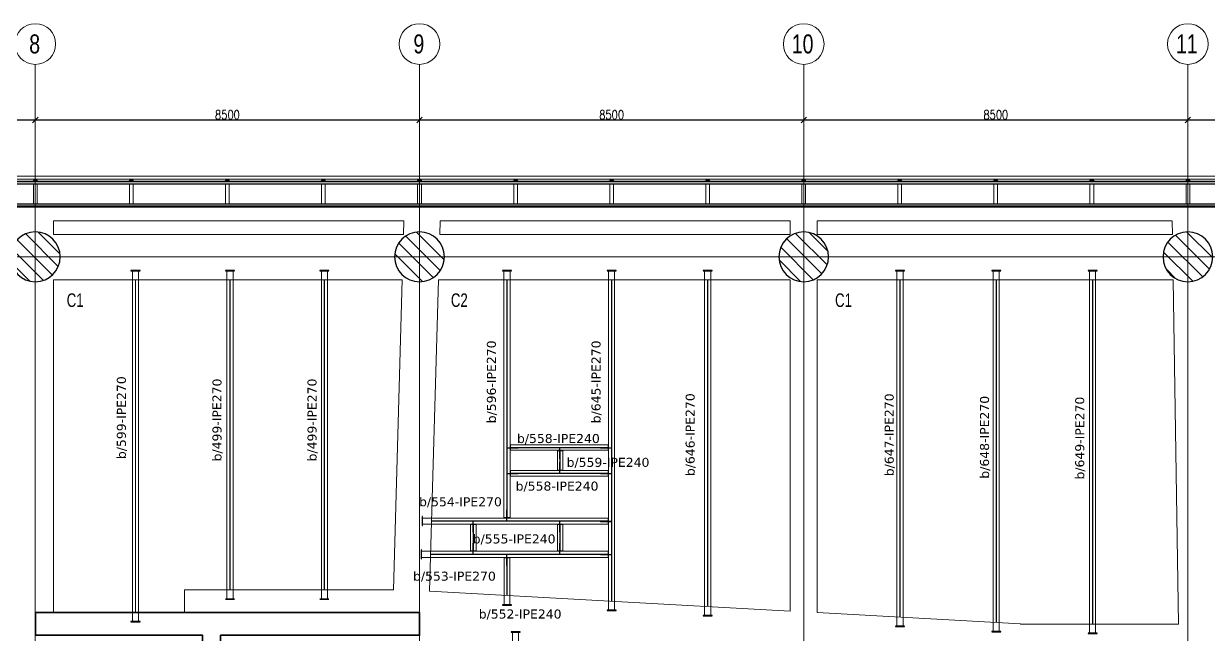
# Model space of a CAD drawing. Header units: millimetres. Extents: x -900 to 77642, y -21218 to 30657.
# Drawn here: x 13139 to 39348, y 17150 to 30657 of the extents above; entities that cross this region are included whole.
import ezdxf

# ---------------------------------------------------------------- set-up
doc = ezdxf.new("R2010")
doc.units = ezdxf.units.MM
doc.header["$LTSCALE"] = 0.9
doc.linetypes.add('Grid Line', pattern=[3.33375, 1.905, -0.47625, 0.47625, -0.47625])
for name, color, linetype, lineweight in [('0-1', 7, 'Continuous', 5), ('A_ALMA', 255, 'Continuous', 5), ('E_COLUMNAS', 1, 'Continuous', 18), ('E_COLUMNAS-3', 1, 'Continuous', 35), ('E_COLUMNAS-4', 1, 'Continuous', 25), ('E_EJES', 8, 'Continuous', 9), ('E_EJES-1', 8, 'Grid Line', 9), ('E_MUROS-1', 2, 'Continuous', 35), ('E_TEXTO', 3, 'Continuous', 9), ('E_VIGAS', 5, 'Continuous', 9), ('E_VIGAS-1', 5, 'Continuous', 5), ('E_VIGAS-2', 10, 'Continuous', 25), ('P-PLATINA', 6, 'Continuous', 15), ('VIGAS_HCB', 253, 'Continuous', 15)]:
    doc.layers.add(name, color=color, linetype=linetype, lineweight=lineweight)
doc.layers.add('COTAS', color=8, linetype='Continuous')
doc.styles.add('Arial Narrow', font='', dxfattribs={"width": 0.85, "height": 0.3})
doc.styles.add('CNI_COTAS', font='romans.shx', dxfattribs={"width": 0.8})
doc.styles.add('Swis721 LtCn BT', font='swisscl.ttf', dxfattribs={"height": 0.42})
doc.styles.add('VERDANA', font='verdana.ttf')
doc.styles.get('Arial Narrow').set_extended_font_data('Arial Narrow')
doc.dimstyles.new('1.5', dxfattribs={"dimscale": 0, "dimtxt": 200, "dimasz": 120, "dimexe": 4, "dimexo": 4, "dimgap": 15, "dimtad": 1, "dimdec": 0, "dimzin": 4, "dimdsep": 46, "dimtxsty": 'CNI_COTAS', "dimblk": 'OBLIQUE', "dimcen": -0.09, "dimclrd": 256, "dimclrt": 3, "dimadec": 0, "dimazin": 0, "dimtfac": 1, "dimtdec": 0, "dimtmove": 2, "dimatfit": 0, "dimldrblk": 'OBLIQUE', "dimfxl": 0.05, "dimtolj": 1, "dimtzin": 0, "dimarcsym": 0})

# ---------------------------------------------------------------- blocks, each defined once
blk = doc.blocks.new('EST_SFM_VIGA-METALICA-SECCION-C - EST_SFM_VIGA-METALICA-UPN160-1604346-_42_00m_N_E_-NIVEL-11 DOC')
at = {"layer": 'E_VIGAS-1'}
for p, q in [((30.11, 0.018), (-30.277, 0.018)), ((-30.272, -0.047), (30.104, -0.047))]:
    blk.add_line(p, q, dxfattribs=at)
blk = doc.blocks.new('EST_SFM_VIGA-METALICA-SECCION-C - EST_SFM_VIGA-METALICA-UPN100-1526554-_42_00m_N_E_-NIVEL-11 DOC')
at = {"layer": 'E_VIGAS-2'}
for p, q in [((34.942, 0.018), (-34.929, 0.018)), ((-34.929, -0.032), (34.942, -0.032))]:
    blk.add_line(p, q, dxfattribs=at)
blk = doc.blocks.new('EST_SFM_VIGA-METALICA-SECCION-C - EST_SFM_VIGA-METALICA-UPN100-1526616-_42_00m_N_E_-NIVEL-11 DOC')
at = {"layer": 'E_VIGAS-2'}
for p, q in [((34.044, 0.032), (-34.827, 0.032)), ((-34.827, -0.018), (34.044, -0.018))]:
    blk.add_line(p, q, dxfattribs=at)
blk = doc.blocks.new('DCTIB_CNI_EST_MOD-1A-FAC_0001_rvt-1-_42_00m_N_E_-NIVEL-11 DOC')
at = {"layer": 'E_VIGAS-1'}
for p, q in [((-65.703, 167.858), (-65.703, 167.859)), ((-65.703, 167.859), (-65.675, 167.859)), ((-65.621, 167.858), (-65.703, 167.858)), ((-65.703, 167.858), (-65.703, 167.83)), ((-65.703, 167.78), (-65.703, 167.33)), ((-65.665, 167.864), (-65.665, 167.878)), ((-65.665, 167.859), (-65.665, 167.864)), ((-65.66, 167.878), (-65.66, 167.864)), ((-65.66, 167.864), (-65.66, 167.859)), ((-65.649, 167.859), (-65.621, 167.859)), ((-65.621, 167.859), (-65.621, 167.858)), ((-65.621, 167.858), (-65.621, 167.83)), ((-65.621, 167.78), (-65.621, 167.33)), ((-63.578, 167.858), (-63.578, 167.859)), ((-63.578, 167.859), (-63.55, 167.859)), ((-63.496, 167.858), (-63.578, 167.858)), ((-63.578, 167.858), (-63.578, 167.83)), ((-63.578, 167.78), (-63.578, 167.33)), ((-63.54, 167.864), (-63.54, 167.878)), ((-63.54, 167.859), (-63.54, 167.864)), ((-63.535, 167.878), (-63.535, 167.864)), ((-63.535, 167.864), (-63.535, 167.859)), ((-63.524, 167.859), (-63.496, 167.859)), ((-63.496, 167.859), (-63.496, 167.858)), ((-63.496, 167.858), (-63.496, 167.83)), ((-63.496, 167.78), (-63.496, 167.33)), ((-61.453, 167.858), (-61.453, 167.859)), ((-61.453, 167.859), (-61.425, 167.859)), ((-61.371, 167.858), (-61.453, 167.858)), ((-61.453, 167.858), (-61.453, 167.83)), ((-61.453, 167.78), (-61.453, 167.33)), ((-61.415, 167.864), (-61.415, 167.878)), ((-61.415, 167.859), (-61.415, 167.864)), ((-61.41, 167.878), (-61.41, 167.864)), ((-61.41, 167.864), (-61.41, 167.859)), ((-61.399, 167.859), (-61.371, 167.859)), ((-61.371, 167.859), (-61.371, 167.858)), ((-61.371, 167.858), (-61.371, 167.83)), ((-61.371, 167.78), (-61.371, 167.33)), ((-59.328, 167.859), (-59.3, 167.859)), ((-59.328, 167.858), (-59.328, 167.859)), ((-59.246, 167.858), (-59.328, 167.858)), ((-59.328, 167.83), (-59.328, 167.858)), ((-59.328, 167.33), (-59.328, 167.78)), ((-59.29, 167.864), (-59.29, 167.878)), ((-59.29, 167.859), (-59.29, 167.864)), ((-59.285, 167.878), (-59.285, 167.864)), ((-59.285, 167.864), (-59.285, 167.859)), ((-59.274, 167.859), (-59.246, 167.859)), ((-59.246, 167.859), (-59.246, 167.858)), ((-59.246, 167.83), (-59.246, 167.858)), ((-59.246, 167.33), (-59.246, 167.78)), ((-57.203, 167.858), (-57.203, 167.859)), ((-57.203, 167.859), (-57.176, 167.859)), ((-57.121, 167.858), (-57.203, 167.858)), ((-57.203, 167.858), (-57.203, 167.83)), ((-57.203, 167.78), (-57.203, 167.33)), ((-57.165, 167.864), (-57.165, 167.878)), ((-57.165, 167.859), (-57.165, 167.864)), ((-57.16, 167.878), (-57.16, 167.864)), ((-57.16, 167.864), (-57.16, 167.859)), ((-57.149, 167.859), (-57.121, 167.859)), ((-57.121, 167.859), (-57.121, 167.858)), ((-57.121, 167.858), (-57.121, 167.83)), ((-57.121, 167.78), (-57.121, 167.33)), ((-55.078, 167.858), (-55.078, 167.859)), ((-55.078, 167.859), (-55.05, 167.859)), ((-54.996, 167.858), (-55.078, 167.858)), ((-55.078, 167.858), (-55.078, 167.83)), ((-55.078, 167.78), (-55.078, 167.33)), ((-55.04, 167.864), (-55.04, 167.878)), ((-55.04, 167.859), (-55.04, 167.864)), ((-55.035, 167.878), (-55.035, 167.864)), ((-55.035, 167.864), (-55.035, 167.859)), ((-55.024, 167.859), (-54.996, 167.859)), ((-54.996, 167.859), (-54.996, 167.858)), ((-54.996, 167.858), (-54.996, 167.83)), ((-54.996, 167.78), (-54.996, 167.33)), ((-52.953, 167.858), (-52.953, 167.859)), ((-52.953, 167.859), (-52.925, 167.859)), ((-52.871, 167.858), (-52.953, 167.858)), ((-52.953, 167.858), (-52.953, 167.83)), ((-52.953, 167.78), (-52.953, 167.33)), ((-52.915, 167.864), (-52.915, 167.878)), ((-52.915, 167.859), (-52.915, 167.864)), ((-52.91, 167.878), (-52.91, 167.864)), ((-52.91, 167.864), (-52.91, 167.859)), ((-52.899, 167.859), (-52.871, 167.859)), ((-52.871, 167.859), (-52.871, 167.858)), ((-52.871, 167.858), (-52.871, 167.83)), ((-52.871, 167.78), (-52.871, 167.33)), ((-50.828, 167.859), (-50.8, 167.859)), ((-50.828, 167.858), (-50.828, 167.859)), ((-50.746, 167.858), (-50.828, 167.858)), ((-50.828, 167.83), (-50.828, 167.858)), ((-50.828, 167.33), (-50.828, 167.78)), ((-50.79, 167.864), (-50.79, 167.878)), ((-50.79, 167.859), (-50.79, 167.864)), ((-50.785, 167.878), (-50.785, 167.864)), ((-50.785, 167.864), (-50.785, 167.859)), ((-50.774, 167.859), (-50.746, 167.859)), ((-50.746, 167.859), (-50.746, 167.858)), ((-50.746, 167.83), (-50.746, 167.858)), ((-50.746, 167.33), (-50.746, 167.78)), ((-48.703, 167.858), (-48.703, 167.859)), ((-48.703, 167.859), (-48.676, 167.859)), ((-48.621, 167.858), (-48.703, 167.858)), ((-48.703, 167.858), (-48.703, 167.83)), ((-48.703, 167.78), (-48.703, 167.33)), ((-48.665, 167.864), (-48.665, 167.878)), ((-48.665, 167.859), (-48.665, 167.864)), ((-48.66, 167.878), (-48.66, 167.864)), ((-48.66, 167.864), (-48.66, 167.859)), ((-48.649, 167.859), (-48.621, 167.859)), ((-48.621, 167.859), (-48.621, 167.858)), ((-48.621, 167.858), (-48.621, 167.83)), ((-48.621, 167.78), (-48.621, 167.33)), ((-46.578, 167.858), (-46.578, 167.859)), ((-46.578, 167.859), (-46.55, 167.859)), ((-46.496, 167.858), (-46.578, 167.858)), ((-46.578, 167.858), (-46.578, 167.83)), ((-46.578, 167.78), (-46.578, 167.33)), ((-46.54, 167.864), (-46.54, 167.878)), ((-46.54, 167.859), (-46.54, 167.864)), ((-46.535, 167.878), (-46.535, 167.864)), ((-46.535, 167.864), (-46.535, 167.859)), ((-46.524, 167.859), (-46.496, 167.859)), ((-46.496, 167.859), (-46.496, 167.858)), ((-46.496, 167.858), (-46.496, 167.83)), ((-46.496, 167.78), (-46.496, 167.33)), ((-44.453, 167.858), (-44.453, 167.859)), ((-44.453, 167.859), (-44.425, 167.859)), ((-44.371, 167.858), (-44.453, 167.858)), ((-44.453, 167.858), (-44.453, 167.83)), ((-44.453, 167.78), (-44.453, 167.33)), ((-44.415, 167.864), (-44.415, 167.878)), ((-44.415, 167.859), (-44.415, 167.864)), ((-44.41, 167.878), (-44.41, 167.864)), ((-44.41, 167.864), (-44.41, 167.859)), ((-44.399, 167.859), (-44.371, 167.859)), ((-44.371, 167.859), (-44.371, 167.858)), ((-44.371, 167.858), (-44.371, 167.83)), ((-44.371, 167.78), (-44.371, 167.33)), ((-42.328, 167.859), (-42.3, 167.859)), ((-42.328, 167.858), (-42.328, 167.859)), ((-42.246, 167.858), (-42.328, 167.858)), ((-42.328, 167.83), (-42.328, 167.858)), ((-42.328, 167.33), (-42.328, 167.78)), ((-42.29, 167.864), (-42.29, 167.878)), ((-42.29, 167.859), (-42.29, 167.864)), ((-42.285, 167.878), (-42.285, 167.864)), ((-42.285, 167.864), (-42.285, 167.859)), ((-42.274, 167.859), (-42.246, 167.859)), ((-42.246, 167.859), (-42.246, 167.858)), ((-42.246, 167.83), (-42.246, 167.858)), ((-42.246, 167.33), (-42.246, 167.78)), ((-40.203, 167.858), (-40.203, 167.859)), ((-40.203, 167.859), (-40.176, 167.859)), ((-40.121, 167.858), (-40.203, 167.858)), ((-40.203, 167.858), (-40.203, 167.83)), ((-40.203, 167.78), (-40.203, 167.33)), ((-40.165, 167.864), (-40.165, 167.878)), ((-40.165, 167.859), (-40.165, 167.864)), ((-40.16, 167.878), (-40.16, 167.864)), ((-40.16, 167.864), (-40.16, 167.859)), ((-40.149, 167.859), (-40.121, 167.859)), ((-40.121, 167.859), (-40.121, 167.858)), ((-40.121, 167.858), (-40.121, 167.83)), ((-40.121, 167.78), (-40.121, 167.33)), ((-65.703, 167.28), (-65.703, 167.263)), ((-65.621, 167.263), (-65.703, 167.263)), ((-65.621, 167.28), (-65.621, 167.263)), ((-63.578, 167.28), (-63.578, 167.263)), ((-63.496, 167.263), (-63.578, 167.263)), ((-63.496, 167.28), (-63.496, 167.263)), ((-61.453, 167.28), (-61.453, 167.263)), ((-61.371, 167.263), (-61.453, 167.263)), ((-61.371, 167.28), (-61.371, 167.263)), ((-59.328, 167.263), (-59.328, 167.28)), ((-59.246, 167.263), (-59.328, 167.263)), ((-59.246, 167.263), (-59.246, 167.28)), ((-57.203, 167.28), (-57.203, 167.263)), ((-57.121, 167.263), (-57.203, 167.263)), ((-57.121, 167.28), (-57.121, 167.263)), ((-55.078, 167.28), (-55.078, 167.263)), ((-54.996, 167.263), (-55.078, 167.263)), ((-54.996, 167.28), (-54.996, 167.263)), ((-52.953, 167.28), (-52.953, 167.26)), ((-52.871, 167.26), (-52.953, 167.26)), ((-52.871, 167.28), (-52.871, 167.26)), ((-50.828, 167.263), (-50.828, 167.28)), ((-50.746, 167.263), (-50.828, 167.263)), ((-50.746, 167.263), (-50.746, 167.28)), ((-48.703, 167.28), (-48.703, 167.263)), ((-48.621, 167.263), (-48.703, 167.263)), ((-48.621, 167.28), (-48.621, 167.263)), ((-46.578, 167.28), (-46.578, 167.263)), ((-46.496, 167.263), (-46.578, 167.263)), ((-46.496, 167.28), (-46.496, 167.263)), ((-44.453, 167.28), (-44.453, 167.263)), ((-44.371, 167.263), (-44.453, 167.263)), ((-44.371, 167.28), (-44.371, 167.263)), ((-42.328, 167.263), (-42.328, 167.28)), ((-42.246, 167.263), (-42.328, 167.263)), ((-42.246, 167.263), (-42.246, 167.28)), ((-40.203, 167.28), (-40.203, 167.263)), ((-40.121, 167.263), (-40.203, 167.263)), ((-40.121, 167.28), (-40.121, 167.263))]:
    blk.add_line(p, q, dxfattribs=at)
for points, knots in [([(-65.675, 167.859), (-65.674, 167.859), (-65.673, 167.859), (-65.67, 167.859), (-65.668, 167.86), (-65.666, 167.86), (-65.665, 167.862), (-65.665, 167.863), (-65.665, 167.864)], [0, 0, 0, 0, 0.142857, 0.285714, 0.428571, 0.571429, 0.785714, 1, 1, 1, 1]), ([(-65.665, 167.864), (-65.665, 167.863), (-65.665, 167.862), (-65.667, 167.86), (-65.668, 167.86), (-65.67, 167.859), (-65.671, 167.859), (-65.672, 167.859), (-65.674, 167.859), (-65.675, 167.859)], [0, 0, 0, 0, 0.285714, 0.428571, 0.571429, 0.678571, 0.732143, 0.785714, 1, 1, 1, 1]), ([(-65.649, 167.859), (-65.65, 167.859), (-65.651, 167.859), (-65.654, 167.859), (-65.656, 167.86), (-65.658, 167.86), (-65.659, 167.862), (-65.66, 167.863), (-65.66, 167.864)], [0, 0, 0, 0, 0.142857, 0.285714, 0.428571, 0.571429, 0.785714, 1, 1, 1, 1]), ([(-65.66, 167.864), (-65.66, 167.863), (-65.659, 167.862), (-65.658, 167.86), (-65.656, 167.86), (-65.655, 167.859), (-65.654, 167.859), (-65.652, 167.859), (-65.65, 167.859), (-65.649, 167.859)], [0, 0, 0, 0, 0.285714, 0.428571, 0.571429, 0.678571, 0.732143, 0.785714, 1, 1, 1, 1]), ([(-63.55, 167.859), (-63.549, 167.859), (-63.548, 167.859), (-63.545, 167.859), (-63.543, 167.86), (-63.541, 167.86), (-63.54, 167.862), (-63.54, 167.863), (-63.54, 167.864)], [0, 0, 0, 0, 0.142857, 0.285714, 0.428571, 0.571429, 0.785714, 1, 1, 1, 1]), ([(-63.54, 167.864), (-63.54, 167.863), (-63.54, 167.862), (-63.542, 167.86), (-63.543, 167.86), (-63.545, 167.859), (-63.546, 167.859), (-63.547, 167.859), (-63.549, 167.859), (-63.55, 167.859)], [0, 0, 0, 0, 0.285714, 0.428571, 0.571429, 0.678571, 0.732143, 0.785714, 1, 1, 1, 1]), ([(-63.524, 167.859), (-63.525, 167.859), (-63.526, 167.859), (-63.529, 167.859), (-63.531, 167.86), (-63.533, 167.86), (-63.534, 167.862), (-63.535, 167.863), (-63.535, 167.864)], [0, 0, 0, 0, 0.142857, 0.285714, 0.428571, 0.571429, 0.785714, 1, 1, 1, 1]), ([(-63.535, 167.864), (-63.535, 167.863), (-63.534, 167.862), (-63.533, 167.86), (-63.531, 167.86), (-63.53, 167.859), (-63.529, 167.859), (-63.527, 167.859), (-63.525, 167.859), (-63.524, 167.859)], [0, 0, 0, 0, 0.285714, 0.428571, 0.571429, 0.678571, 0.732143, 0.785714, 1, 1, 1, 1]), ([(-61.425, 167.859), (-61.424, 167.859), (-61.423, 167.859), (-61.42, 167.859), (-61.418, 167.86), (-61.416, 167.86), (-61.415, 167.862), (-61.415, 167.863), (-61.415, 167.864)], [0, 0, 0, 0, 0.142857, 0.285714, 0.428571, 0.571429, 0.785714, 1, 1, 1, 1]), ([(-61.415, 167.864), (-61.415, 167.863), (-61.415, 167.862), (-61.417, 167.86), (-61.418, 167.86), (-61.42, 167.859), (-61.421, 167.859), (-61.422, 167.859), (-61.424, 167.859), (-61.425, 167.859)], [0, 0, 0, 0, 0.285714, 0.428571, 0.571429, 0.678571, 0.732143, 0.785714, 1, 1, 1, 1]), ([(-61.399, 167.859), (-61.4, 167.859), (-61.401, 167.859), (-61.404, 167.859), (-61.406, 167.86), (-61.408, 167.86), (-61.409, 167.862), (-61.41, 167.863), (-61.41, 167.864)], [0, 0, 0, 0, 0.142857, 0.285714, 0.428571, 0.571429, 0.785714, 1, 1, 1, 1]), ([(-61.41, 167.864), (-61.41, 167.863), (-61.409, 167.862), (-61.408, 167.86), (-61.406, 167.86), (-61.405, 167.859), (-61.404, 167.859), (-61.402, 167.859), (-61.4, 167.859), (-61.399, 167.859)], [0, 0, 0, 0, 0.285714, 0.428571, 0.571429, 0.678571, 0.732143, 0.785714, 1, 1, 1, 1]), ([(-59.29, 167.864), (-59.29, 167.863), (-59.29, 167.862), (-59.292, 167.86), (-59.293, 167.86), (-59.295, 167.859), (-59.296, 167.859), (-59.297, 167.859), (-59.299, 167.859), (-59.3, 167.859)], [0, 0, 0, 0, 0.285714, 0.428571, 0.571429, 0.678571, 0.732143, 0.785714, 1, 1, 1, 1]), ([(-59.3, 167.859), (-59.299, 167.859), (-59.298, 167.859), (-59.295, 167.859), (-59.293, 167.86), (-59.291, 167.86), (-59.29, 167.862), (-59.29, 167.863), (-59.29, 167.864)], [0, 0, 0, 0, 0.142857, 0.285714, 0.428571, 0.571429, 0.785714, 1, 1, 1, 1]), ([(-59.285, 167.864), (-59.285, 167.863), (-59.284, 167.862), (-59.283, 167.86), (-59.281, 167.86), (-59.28, 167.859), (-59.279, 167.859), (-59.277, 167.859), (-59.275, 167.859), (-59.274, 167.859)], [0, 0, 0, 0, 0.285714, 0.428571, 0.571429, 0.678571, 0.732143, 0.785714, 1, 1, 1, 1]), ([(-59.274, 167.859), (-59.275, 167.859), (-59.276, 167.859), (-59.279, 167.859), (-59.281, 167.86), (-59.283, 167.86), (-59.284, 167.862), (-59.285, 167.863), (-59.285, 167.864)], [0, 0, 0, 0, 0.142857, 0.285714, 0.428571, 0.571429, 0.785714, 1, 1, 1, 1]), ([(-57.176, 167.859), (-57.175, 167.859), (-57.173, 167.859), (-57.171, 167.859), (-57.168, 167.86), (-57.167, 167.86), (-57.165, 167.862), (-57.165, 167.863), (-57.165, 167.864)], [0, 0, 0, 0, 0.142857, 0.285714, 0.428571, 0.571429, 0.785714, 1, 1, 1, 1]), ([(-57.165, 167.864), (-57.165, 167.863), (-57.165, 167.862), (-57.167, 167.86), (-57.168, 167.86), (-57.17, 167.859), (-57.171, 167.859), (-57.173, 167.859), (-57.174, 167.859), (-57.176, 167.859)], [0, 0, 0, 0, 0.285714, 0.428571, 0.571429, 0.678571, 0.732143, 0.785714, 1, 1, 1, 1]), ([(-57.149, 167.859), (-57.15, 167.859), (-57.152, 167.859), (-57.154, 167.859), (-57.156, 167.86), (-57.158, 167.86), (-57.16, 167.862), (-57.16, 167.863), (-57.16, 167.864)], [0, 0, 0, 0, 0.142857, 0.285714, 0.428571, 0.571429, 0.785714, 1, 1, 1, 1]), ([(-57.16, 167.864), (-57.16, 167.863), (-57.159, 167.862), (-57.158, 167.86), (-57.156, 167.86), (-57.155, 167.859), (-57.154, 167.859), (-57.152, 167.859), (-57.15, 167.859), (-57.149, 167.859)], [0, 0, 0, 0, 0.285714, 0.428571, 0.571429, 0.678571, 0.732143, 0.785714, 1, 1, 1, 1]), ([(-55.05, 167.859), (-55.049, 167.859), (-55.048, 167.859), (-55.045, 167.859), (-55.043, 167.86), (-55.041, 167.86), (-55.04, 167.862), (-55.04, 167.863), (-55.04, 167.864)], [0, 0, 0, 0, 0.142857, 0.285714, 0.428571, 0.571429, 0.785714, 1, 1, 1, 1]), ([(-55.04, 167.864), (-55.04, 167.863), (-55.04, 167.862), (-55.042, 167.86), (-55.043, 167.86), (-55.045, 167.859), (-55.046, 167.859), (-55.047, 167.859), (-55.049, 167.859), (-55.05, 167.859)], [0, 0, 0, 0, 0.285714, 0.428571, 0.571429, 0.678571, 0.732143, 0.785714, 1, 1, 1, 1]), ([(-55.024, 167.859), (-55.025, 167.859), (-55.026, 167.859), (-55.029, 167.859), (-55.031, 167.86), (-55.033, 167.86), (-55.034, 167.862), (-55.035, 167.863), (-55.035, 167.864)], [0, 0, 0, 0, 0.142857, 0.285714, 0.428571, 0.571429, 0.785714, 1, 1, 1, 1]), ([(-55.035, 167.864), (-55.035, 167.863), (-55.034, 167.862), (-55.033, 167.86), (-55.031, 167.86), (-55.03, 167.859), (-55.029, 167.859), (-55.027, 167.859), (-55.025, 167.859), (-55.024, 167.859)], [0, 0, 0, 0, 0.285714, 0.428571, 0.571429, 0.678571, 0.732143, 0.785714, 1, 1, 1, 1]), ([(-52.925, 167.859), (-52.924, 167.859), (-52.923, 167.859), (-52.92, 167.859), (-52.918, 167.86), (-52.916, 167.86), (-52.915, 167.862), (-52.915, 167.863), (-52.915, 167.864)], [0, 0, 0, 0, 0.142857, 0.285714, 0.428571, 0.571429, 0.785714, 1, 1, 1, 1]), ([(-52.915, 167.864), (-52.915, 167.863), (-52.915, 167.862), (-52.917, 167.86), (-52.918, 167.86), (-52.92, 167.859), (-52.921, 167.859), (-52.922, 167.859), (-52.924, 167.859), (-52.925, 167.859)], [0, 0, 0, 0, 0.285714, 0.428571, 0.571429, 0.678571, 0.732143, 0.785714, 1, 1, 1, 1]), ([(-52.899, 167.859), (-52.9, 167.859), (-52.901, 167.859), (-52.904, 167.859), (-52.906, 167.86), (-52.908, 167.86), (-52.909, 167.862), (-52.91, 167.863), (-52.91, 167.864)], [0, 0, 0, 0, 0.142857, 0.285714, 0.428571, 0.571429, 0.785714, 1, 1, 1, 1]), ([(-52.91, 167.864), (-52.91, 167.863), (-52.909, 167.862), (-52.908, 167.86), (-52.906, 167.86), (-52.905, 167.859), (-52.904, 167.859), (-52.902, 167.859), (-52.9, 167.859), (-52.899, 167.859)], [0, 0, 0, 0, 0.285714, 0.428571, 0.571429, 0.678571, 0.732143, 0.785714, 1, 1, 1, 1]), ([(-50.79, 167.864), (-50.79, 167.863), (-50.79, 167.862), (-50.792, 167.86), (-50.793, 167.86), (-50.795, 167.859), (-50.796, 167.859), (-50.797, 167.859), (-50.799, 167.859), (-50.8, 167.859)], [0, 0, 0, 0, 0.285714, 0.428571, 0.571429, 0.678571, 0.732143, 0.785714, 1, 1, 1, 1]), ([(-50.8, 167.859), (-50.799, 167.859), (-50.798, 167.859), (-50.795, 167.859), (-50.793, 167.86), (-50.791, 167.86), (-50.79, 167.862), (-50.79, 167.863), (-50.79, 167.864)], [0, 0, 0, 0, 0.142857, 0.285714, 0.428571, 0.571429, 0.785714, 1, 1, 1, 1]), ([(-50.785, 167.864), (-50.785, 167.863), (-50.784, 167.862), (-50.783, 167.86), (-50.781, 167.86), (-50.78, 167.859), (-50.779, 167.859), (-50.777, 167.859), (-50.775, 167.859), (-50.774, 167.859)], [0, 0, 0, 0, 0.285714, 0.428571, 0.571429, 0.678571, 0.732143, 0.785714, 1, 1, 1, 1]), ([(-50.774, 167.859), (-50.775, 167.859), (-50.776, 167.859), (-50.779, 167.859), (-50.781, 167.86), (-50.783, 167.86), (-50.784, 167.862), (-50.785, 167.863), (-50.785, 167.864)], [0, 0, 0, 0, 0.142857, 0.285714, 0.428571, 0.571429, 0.785714, 1, 1, 1, 1]), ([(-48.676, 167.859), (-48.675, 167.859), (-48.673, 167.859), (-48.671, 167.859), (-48.668, 167.86), (-48.667, 167.86), (-48.665, 167.862), (-48.665, 167.863), (-48.665, 167.864)], [0, 0, 0, 0, 0.142857, 0.285714, 0.428571, 0.571429, 0.785714, 1, 1, 1, 1]), ([(-48.665, 167.864), (-48.665, 167.863), (-48.665, 167.862), (-48.667, 167.86), (-48.668, 167.86), (-48.67, 167.859), (-48.671, 167.859), (-48.673, 167.859), (-48.674, 167.859), (-48.676, 167.859)], [0, 0, 0, 0, 0.285714, 0.428571, 0.571429, 0.678571, 0.732143, 0.785714, 1, 1, 1, 1]), ([(-48.649, 167.859), (-48.65, 167.859), (-48.652, 167.859), (-48.654, 167.859), (-48.656, 167.86), (-48.658, 167.86), (-48.66, 167.862), (-48.66, 167.863), (-48.66, 167.864)], [0, 0, 0, 0, 0.142857, 0.285714, 0.428571, 0.571429, 0.785714, 1, 1, 1, 1]), ([(-48.66, 167.864), (-48.66, 167.863), (-48.659, 167.862), (-48.658, 167.86), (-48.656, 167.86), (-48.655, 167.859), (-48.654, 167.859), (-48.652, 167.859), (-48.65, 167.859), (-48.649, 167.859)], [0, 0, 0, 0, 0.285714, 0.428571, 0.571429, 0.678571, 0.732143, 0.785714, 1, 1, 1, 1]), ([(-46.55, 167.859), (-46.549, 167.859), (-46.548, 167.859), (-46.545, 167.859), (-46.543, 167.86), (-46.541, 167.86), (-46.54, 167.862), (-46.54, 167.863), (-46.54, 167.864)], [0, 0, 0, 0, 0.142857, 0.285714, 0.428571, 0.571429, 0.785714, 1, 1, 1, 1]), ([(-46.54, 167.864), (-46.54, 167.863), (-46.54, 167.862), (-46.542, 167.86), (-46.543, 167.86), (-46.545, 167.859), (-46.546, 167.859), (-46.547, 167.859), (-46.549, 167.859), (-46.55, 167.859)], [0, 0, 0, 0, 0.285714, 0.428571, 0.571429, 0.678571, 0.732143, 0.785714, 1, 1, 1, 1]), ([(-46.524, 167.859), (-46.525, 167.859), (-46.526, 167.859), (-46.529, 167.859), (-46.531, 167.86), (-46.533, 167.86), (-46.534, 167.862), (-46.535, 167.863), (-46.535, 167.864)], [0, 0, 0, 0, 0.142857, 0.285714, 0.428571, 0.571429, 0.785714, 1, 1, 1, 1]), ([(-46.535, 167.864), (-46.535, 167.863), (-46.534, 167.862), (-46.533, 167.86), (-46.531, 167.86), (-46.53, 167.859), (-46.529, 167.859), (-46.527, 167.859), (-46.525, 167.859), (-46.524, 167.859)], [0, 0, 0, 0, 0.285714, 0.428571, 0.571429, 0.678571, 0.732143, 0.785714, 1, 1, 1, 1]), ([(-44.425, 167.859), (-44.424, 167.859), (-44.423, 167.859), (-44.42, 167.859), (-44.418, 167.86), (-44.416, 167.86), (-44.415, 167.862), (-44.415, 167.863), (-44.415, 167.864)], [0, 0, 0, 0, 0.142857, 0.285714, 0.428571, 0.571429, 0.785714, 1, 1, 1, 1]), ([(-44.415, 167.864), (-44.415, 167.863), (-44.415, 167.862), (-44.417, 167.86), (-44.418, 167.86), (-44.42, 167.859), (-44.421, 167.859), (-44.422, 167.859), (-44.424, 167.859), (-44.425, 167.859)], [0, 0, 0, 0, 0.285714, 0.428571, 0.571429, 0.678571, 0.732143, 0.785714, 1, 1, 1, 1]), ([(-44.399, 167.859), (-44.4, 167.859), (-44.401, 167.859), (-44.404, 167.859), (-44.406, 167.86), (-44.408, 167.86), (-44.409, 167.862), (-44.41, 167.863), (-44.41, 167.864)], [0, 0, 0, 0, 0.142857, 0.285714, 0.428571, 0.571429, 0.785714, 1, 1, 1, 1]), ([(-44.41, 167.864), (-44.41, 167.863), (-44.409, 167.862), (-44.408, 167.86), (-44.406, 167.86), (-44.405, 167.859), (-44.404, 167.859), (-44.402, 167.859), (-44.4, 167.859), (-44.399, 167.859)], [0, 0, 0, 0, 0.285714, 0.428571, 0.571429, 0.678571, 0.732143, 0.785714, 1, 1, 1, 1]), ([(-42.29, 167.864), (-42.29, 167.863), (-42.29, 167.862), (-42.292, 167.86), (-42.293, 167.86), (-42.295, 167.859), (-42.296, 167.859), (-42.297, 167.859), (-42.299, 167.859), (-42.3, 167.859)], [0, 0, 0, 0, 0.285714, 0.428571, 0.571429, 0.678571, 0.732143, 0.785714, 1, 1, 1, 1]), ([(-42.3, 167.859), (-42.299, 167.859), (-42.298, 167.859), (-42.295, 167.859), (-42.293, 167.86), (-42.291, 167.86), (-42.29, 167.862), (-42.29, 167.863), (-42.29, 167.864)], [0, 0, 0, 0, 0.142857, 0.285714, 0.428571, 0.571429, 0.785714, 1, 1, 1, 1]), ([(-42.285, 167.864), (-42.285, 167.863), (-42.284, 167.862), (-42.283, 167.86), (-42.281, 167.86), (-42.28, 167.859), (-42.279, 167.859), (-42.277, 167.859), (-42.275, 167.859), (-42.274, 167.859)], [0, 0, 0, 0, 0.285714, 0.428571, 0.571429, 0.678571, 0.732143, 0.785714, 1, 1, 1, 1]), ([(-42.274, 167.859), (-42.275, 167.859), (-42.276, 167.859), (-42.279, 167.859), (-42.281, 167.86), (-42.283, 167.86), (-42.284, 167.862), (-42.285, 167.863), (-42.285, 167.864)], [0, 0, 0, 0, 0.142857, 0.285714, 0.428571, 0.571429, 0.785714, 1, 1, 1, 1]), ([(-40.176, 167.859), (-40.175, 167.859), (-40.173, 167.859), (-40.171, 167.859), (-40.168, 167.86), (-40.167, 167.86), (-40.165, 167.862), (-40.165, 167.863), (-40.165, 167.864)], [0, 0, 0, 0, 0.142857, 0.285714, 0.428571, 0.571429, 0.785714, 1, 1, 1, 1]), ([(-40.165, 167.864), (-40.165, 167.863), (-40.165, 167.862), (-40.167, 167.86), (-40.168, 167.86), (-40.17, 167.859), (-40.171, 167.859), (-40.173, 167.859), (-40.174, 167.859), (-40.176, 167.859)], [0, 0, 0, 0, 0.285714, 0.428571, 0.571429, 0.678571, 0.732143, 0.785714, 1, 1, 1, 1]), ([(-40.149, 167.859), (-40.15, 167.859), (-40.152, 167.859), (-40.154, 167.859), (-40.156, 167.86), (-40.158, 167.86), (-40.16, 167.862), (-40.16, 167.863), (-40.16, 167.864)], [0, 0, 0, 0, 0.142857, 0.285714, 0.428571, 0.571429, 0.785714, 1, 1, 1, 1]), ([(-40.16, 167.864), (-40.16, 167.863), (-40.159, 167.862), (-40.158, 167.86), (-40.156, 167.86), (-40.155, 167.859), (-40.154, 167.859), (-40.152, 167.859), (-40.15, 167.859), (-40.149, 167.859)], [0, 0, 0, 0, 0.285714, 0.428571, 0.571429, 0.678571, 0.732143, 0.785714, 1, 1, 1, 1])]:
    blk.add_open_spline(points, degree=3, knots=knots, dxfattribs=at)
at = {"layer": 'E_VIGAS-2'}
for p, q in [((-75.147, 167.83), (-5.177, 167.83)), ((-5.177, 167.83), (-75.147, 167.83)), ((-5.727, 167.28), (-74.597, 167.28)), ((-74.597, 167.28), (-5.727, 167.28))]:
    blk.add_line(p, q, dxfattribs=at)
at = {"layer": 'E_VIGAS-1'}
blk.add_blockref('EST_SFM_VIGA-METALICA-SECCION-C - EST_SFM_VIGA-METALICA-UPN160-1604346-_42_00m_N_E_-NIVEL-11 DOC', (-40.081, 167.925), dxfattribs=at)
at = {"layer": 'E_VIGAS-2'}
for name, p in [('EST_SFM_VIGA-METALICA-SECCION-C - EST_SFM_VIGA-METALICA-UPN100-1526554-_42_00m_N_E_-NIVEL-11 DOC', (-40.169, 167.812)), ('EST_SFM_VIGA-METALICA-SECCION-C - EST_SFM_VIGA-METALICA-UPN100-1526616-_42_00m_N_E_-NIVEL-11 DOC', (-39.77, 167.298))]:
    blk.add_blockref(name, p, dxfattribs=at)
blk = doc.blocks.new('EST_SCM_COLUMNA-SECCION-CIRCULAR - EST_SCM_COLUMNA-CONCRETO-CIRCULAR_Ø_110cm-1246211-_42_00m_N_E_-NIVEL-11 DOC')
at = {"layer": 'E_COLUMNAS'}
h = blk.add_hatch(dxfattribs=at)
h.set_pattern_fill('FP_15', color=256, style=0, pattern_type=2)
h.set_pattern_definition([(135, (65.662, -166.162), (-0.15909903, -0.15909903), [])])
h.paths.add_polyline_path([(0.041, -0.548), (0.122, -0.536), (0.201, -0.512), (0.275, -0.476), (0.343, -0.43), (0.403, -0.374), (0.454, -0.31), (0.496, -0.239), (0.526, -0.162), (0.544, -0.082), (0.55, 0), (0.544, 0.082), (0.526, 0.162), (0.496, 0.239), (0.454, 0.31), (0.403, 0.374), (0.343, 0.43), (0.275, 0.476), (0.201, 0.512), (0.122, 0.536), (0.041, 0.548), (-0.041, 0.548), (-0.122, 0.536), (-0.201, 0.512), (-0.275, 0.476), (-0.343, 0.43), (-0.403, 0.374), (-0.454, 0.31), (-0.496, 0.239), (-0.526, 0.162), (-0.544, 0.082), (-0.55, 0), (-0.544, -0.082), (-0.526, -0.162), (-0.496, -0.239), (-0.454, -0.31), (-0.403, -0.374), (-0.343, -0.43), (-0.275, -0.476), (-0.201, -0.512), (-0.122, -0.536), (-0.041, -0.548), (0.026, -0.548)])
at = {"layer": 'E_COLUMNAS-4'}
for start, end in [(0, 180), (180, 0)]:
    blk.add_arc((0, 0), 0.55, start, end, dxfattribs=at)
blk = doc.blocks.new('EST_SCM_COLUMNA-SECCION-CIRCULAR - EST_SCM_COLUMNA-CONCRETO-CIRCULAR_Ø_110cm-V18-_42_00m_N_E_-NIVEL-11 DOC')
at = {"layer": 'E_COLUMNAS'}
h = blk.add_hatch(dxfattribs=at)
h.set_pattern_fill('FP_17', color=256, style=0, pattern_type=2)
h.set_pattern_definition([(135, (57.162, -166.162), (-0.15909903, -0.15909903), [])])
h.paths.add_polyline_path([(0.041, -0.548), (0.122, -0.536), (0.202, -0.511), (0.275, -0.476), (0.343, -0.43), (0.403, -0.374), (0.454, -0.31), (0.496, -0.239), (0.526, -0.162), (0.544, -0.082), (0.55, 0), (0.544, 0.082), (0.526, 0.162), (0.496, 0.239), (0.454, 0.31), (0.403, 0.374), (0.343, 0.43), (0.275, 0.476), (0.201, 0.512), (0.122, 0.536), (0.041, 0.548), (-0.041, 0.548), (-0.122, 0.536), (-0.201, 0.512), (-0.275, 0.476), (-0.343, 0.43), (-0.403, 0.374), (-0.454, 0.31), (-0.496, 0.239), (-0.526, 0.162), (-0.544, 0.082), (-0.55, 0), (-0.544, -0.082), (-0.526, -0.162), (-0.496, -0.239), (-0.454, -0.31), (-0.403, -0.374), (-0.343, -0.43), (-0.275, -0.476), (-0.201, -0.512), (-0.122, -0.536), (-0.041, -0.548)])
at = {"layer": 'E_COLUMNAS-4'}
for start, end in [(0, 180), (180, 0)]:
    blk.add_arc((0, 0), 0.55, start, end, dxfattribs=at)
blk = doc.blocks.new('EST_SCM_COLUMNA-SECCION-CIRCULAR - EST_SCM_COLUMNA-CONCRETO-CIRCULAR_Ø_110cm-V19-_42_00m_N_E_-NIVEL-11 DOC')
at = {"layer": 'E_COLUMNAS'}
h = blk.add_hatch(dxfattribs=at)
h.set_pattern_fill('FP_18', color=256, style=0, pattern_type=2)
h.set_pattern_definition([(135, (48.662, -166.162), (-0.15909903, -0.15909903), [])])
h.paths.add_polyline_path([(0.041, -0.548), (0.122, -0.536), (0.201, -0.512), (0.275, -0.476), (0.343, -0.43), (0.403, -0.374), (0.454, -0.31), (0.496, -0.239), (0.526, -0.162), (0.544, -0.082), (0.55, 0), (0.544, 0.082), (0.526, 0.162), (0.496, 0.239), (0.454, 0.31), (0.403, 0.374), (0.343, 0.43), (0.275, 0.476), (0.201, 0.512), (0.122, 0.536), (0.041, 0.548), (-0.041, 0.548), (-0.122, 0.536), (-0.201, 0.512), (-0.275, 0.476), (-0.343, 0.43), (-0.403, 0.374), (-0.454, 0.31), (-0.496, 0.239), (-0.526, 0.162), (-0.544, 0.082), (-0.55, 0), (-0.544, -0.082), (-0.526, -0.162), (-0.496, -0.239), (-0.454, -0.31), (-0.403, -0.374), (-0.343, -0.43), (-0.275, -0.476), (-0.199, -0.512), (-0.122, -0.536), (-0.041, -0.548)])
at = {"layer": 'E_COLUMNAS-4'}
for start, end in [(0, 180), (180, 0)]:
    blk.add_arc((0, 0), 0.55, start, end, dxfattribs=at)
blk = doc.blocks.new('EST_SCM_COLUMNA-SECCION-CIRCULAR - EST_SCM_COLUMNA-CONCRETO-CIRCULAR_Ø_110cm-V20-_42_00m_N_E_-NIVEL-11 DOC')
at = {"layer": 'E_COLUMNAS'}
h = blk.add_hatch(dxfattribs=at)
h.set_pattern_fill('FP_19', color=256, style=0, pattern_type=2)
h.set_pattern_definition([(135, (40.162, -166.162), (-0.15909903, -0.15909903), [])])
h.paths.add_polyline_path([(0.041, -0.548), (0.122, -0.536), (0.201, -0.512), (0.275, -0.476), (0.343, -0.43), (0.403, -0.374), (0.454, -0.31), (0.496, -0.239), (0.526, -0.162), (0.544, -0.082), (0.55, 0), (0.544, 0.082), (0.526, 0.162), (0.496, 0.239), (0.454, 0.31), (0.403, 0.374), (0.343, 0.43), (0.275, 0.476), (0.201, 0.512), (0.122, 0.536), (0.041, 0.548), (-0.041, 0.548), (-0.122, 0.536), (-0.201, 0.512), (-0.275, 0.476), (-0.343, 0.43), (-0.403, 0.374), (-0.454, 0.31), (-0.496, 0.239), (-0.526, 0.162), (-0.544, 0.082), (-0.55, 0), (-0.544, -0.082), (-0.526, -0.162), (-0.496, -0.239), (-0.454, -0.31), (-0.403, -0.374), (-0.343, -0.43), (-0.275, -0.476), (-0.201, -0.512), (-0.122, -0.536), (-0.041, -0.548), (-0.023, -0.548)])
at = {"layer": 'E_COLUMNAS-4'}
for start, end in [(0, 180), (180, 0)]:
    blk.add_arc((0, 0), 0.55, start, end, dxfattribs=at)
blk = doc.blocks.new('Grid - CNI_NOMBRE EJES-372759-_42_00m_N_E_-NIVEL-11 DOC')
at = {"layer": 'E_EJES'}
blk.add_circle((0, 0), 0.003, dxfattribs=at)
blk = doc.blocks.new('_Oblique')
at = {"color": 0, "linetype": 'ByBlock', "lineweight": -2}
blk.add_line((-0.5, -0.5), (0.5, 0.5), dxfattribs=at)
blk = doc.blocks.new('*D489')
at = {"layer": 'COTAS', "lineweight": -2, "transparency": 16777216}
blk.add_line((4897, 28527), (13397, 28527), dxfattribs=at)
at = {"layer": 'Defpoints', "color": 0, "transparency": 16777216}
for p in [(4897, 28527), (13397, 28527), (13397, 28527)]:
    blk.add_point(p, dxfattribs=at)
at = {"layer": 'COTAS', "lineweight": -2, "transparency": 16777216, "xscale": 120, "yscale": 120, "zscale": 120, "rotation": 180}
blk.add_blockref('_Oblique', (4897, 28527), dxfattribs=at)
at = {"layer": 'COTAS', "lineweight": -2, "transparency": 16777216, "xscale": 120, "yscale": 120, "zscale": 120}
blk.add_blockref('_Oblique', (13397, 28527), dxfattribs=at)
at = {"layer": 'COTAS', "color": 3, "transparency": 16777216, "insert": (9147, 28642), "char_height": 200, "attachment_point": 5, "style": 'CNI_COTAS'}
blk.add_mtext('\\A1;8500', dxfattribs=at)
blk = doc.blocks.new('*D490')
at = {"layer": 'COTAS', "lineweight": -2, "transparency": 16777216}
blk.add_line((13397, 28527), (21897, 28527), dxfattribs=at)
at = {"layer": 'Defpoints', "color": 0, "transparency": 16777216}
for p in [(13397, 28527), (21897, 28527), (21897, 28527)]:
    blk.add_point(p, dxfattribs=at)
at = {"layer": 'COTAS', "lineweight": -2, "transparency": 16777216, "xscale": 120, "yscale": 120, "zscale": 120, "rotation": 180}
blk.add_blockref('_Oblique', (13397, 28527), dxfattribs=at)
at = {"layer": 'COTAS', "lineweight": -2, "transparency": 16777216, "xscale": 120, "yscale": 120, "zscale": 120}
blk.add_blockref('_Oblique', (21897, 28527), dxfattribs=at)
at = {"layer": 'COTAS', "color": 3, "transparency": 16777216, "insert": (17647, 28642), "char_height": 200, "attachment_point": 5, "style": 'CNI_COTAS'}
blk.add_mtext('\\A1;8500', dxfattribs=at)
blk = doc.blocks.new('*D491')
at = {"layer": 'COTAS', "lineweight": -2, "transparency": 16777216}
blk.add_line((21897, 28527), (30397, 28527), dxfattribs=at)
at = {"layer": 'Defpoints', "color": 0, "transparency": 16777216}
for p in [(21897, 28527), (30397, 28527), (30397, 28527)]:
    blk.add_point(p, dxfattribs=at)
at = {"layer": 'COTAS', "lineweight": -2, "transparency": 16777216, "xscale": 120, "yscale": 120, "zscale": 120, "rotation": 180}
blk.add_blockref('_Oblique', (21897, 28527), dxfattribs=at)
at = {"layer": 'COTAS', "lineweight": -2, "transparency": 16777216, "xscale": 120, "yscale": 120, "zscale": 120}
blk.add_blockref('_Oblique', (30397, 28527), dxfattribs=at)
at = {"layer": 'COTAS', "color": 3, "transparency": 16777216, "insert": (26147, 28642), "char_height": 200, "attachment_point": 5, "style": 'CNI_COTAS'}
blk.add_mtext('\\A1;8500', dxfattribs=at)
blk = doc.blocks.new('*D492')
at = {"layer": 'COTAS', "lineweight": -2, "transparency": 16777216}
blk.add_line((30397, 28527), (38896, 28527), dxfattribs=at)
at = {"layer": 'Defpoints', "color": 0, "transparency": 16777216}
for p in [(30397, 28527), (38896, 28527), (38896, 28527)]:
    blk.add_point(p, dxfattribs=at)
at = {"layer": 'COTAS', "lineweight": -2, "transparency": 16777216, "xscale": 120, "yscale": 120, "zscale": 120, "rotation": 180}
blk.add_blockref('_Oblique', (30397, 28527), dxfattribs=at)
at = {"layer": 'COTAS', "lineweight": -2, "transparency": 16777216, "xscale": 120, "yscale": 120, "zscale": 120}
blk.add_blockref('_Oblique', (38896, 28527), dxfattribs=at)
at = {"layer": 'COTAS', "color": 3, "transparency": 16777216, "insert": (34647, 28642), "char_height": 200, "attachment_point": 5, "style": 'CNI_COTAS'}
blk.add_mtext('\\A1;8500', dxfattribs=at)
blk = doc.blocks.new('*D493')
at = {"layer": 'COTAS', "lineweight": -2, "transparency": 16777216}
blk.add_line((38896, 28527), (47397, 28527), dxfattribs=at)
at = {"layer": 'Defpoints', "color": 0, "transparency": 16777216}
for p in [(38896, 28527), (47397, 28527), (47397, 28527)]:
    blk.add_point(p, dxfattribs=at)
at = {"layer": 'COTAS', "lineweight": -2, "transparency": 16777216, "xscale": 120, "yscale": 120, "zscale": 120, "rotation": 180}
blk.add_blockref('_Oblique', (38896, 28527), dxfattribs=at)
at = {"layer": 'COTAS', "lineweight": -2, "transparency": 16777216, "xscale": 120, "yscale": 120, "zscale": 120}
blk.add_blockref('_Oblique', (47397, 28527), dxfattribs=at)
at = {"layer": 'COTAS', "color": 3, "transparency": 16777216, "insert": (43147, 28642), "char_height": 200, "attachment_point": 5, "style": 'CNI_COTAS'}
blk.add_mtext('\\A1;8500', dxfattribs=at)

msp = doc.modelspace()

# ---------------------------------------------------------------- linework, layer by layer
at = {"layer": 'A_ALMA'}
for p, q in [((15609.9, 17640.2), (15609.9, 24980)), ((15616.5, 17640.2), (15616.5, 24980)), ((17699.9, 18140.2), (17699.9, 24980)), ((17706.5, 18140.2), (17706.5, 24980)), ((19789.9, 18140.2), (19789.9, 24980)), ((19796.5, 18140.2), (19796.5, 24980)), ((23829.5, 19730.8), (23829.5, 24980)), ((23836.1, 19730.8), (23836.1, 24980)), ((26143.4, 17892.6), (26143.4, 24980)), ((26150, 17892.6), (26150, 24980)), ((28268.4, 17775.9), (28268.4, 24980)), ((28275, 17775.9), (28275, 24980)), ((32523.4, 17540.4), (32523.4, 24980)), ((32530, 17540.4), (32530, 24980)), ((34653.4, 17422.5), (34653.4, 24980)), ((34660, 17422.5), (34660, 24980)), ((36783.4, 17385.2), (36783.4, 24980)), ((36790, 17385.2), (36790, 24980)), ((23910.3, 21283.3), (26070.2, 21283.3)), ((23910.3, 21277.1), (26070.2, 21277.1)), ((25004.8, 20780.2), (25004.8, 21210.2)), ((25011, 20780.2), (25011, 21210.2)), ((23910.3, 20713.3), (26070.2, 20713.3)), ((23910.3, 20707.1), (26070.2, 20707.1)), ((22172.9, 19656.6), (26070.2, 19656.6)), ((22172.9, 19650), (26070.2, 19650)), ((23083.8, 18995.9), (23083.8, 19576.1)), ((23090, 18995.9), (23090, 19576.1)), ((25003.8, 18995.9), (25003.8, 19576.1)), ((25010, 18995.9), (25010, 19576.1)), ((22152, 18921.6), (26070.2, 18921.6)), ((22152, 18915), (26070.2, 18915)), ((23828.7, 18010.3), (23828.7, 18838.1)), ((23834.9, 18010.3), (23834.9, 18838.1))]:
    msp.add_line(p, q, dxfattribs=at)
at = {"layer": 'E_EJES-1'}
for p, q in [((13396.7, -4469.6), (13396.7, 29756.6)), ((21896.7, -4469.6), (21896.7, 29756.6)), ((30396.7, -4469.6), (30396.7, 29756.6)), ((38896.7, -4469.6), (38896.7, 29756.6)), ((0, 25500), (76742, 25500))]:
    msp.add_line(p, q, dxfattribs=at)
at = {"layer": 'E_MUROS-1'}
msp.add_lwpolyline([(21896.9, 17630.2), (21896.9, 17130.2), (17496.9, 17130.2), (17496.9, 8370.2), (21896.9, 8370.2), (21896.9, 7870.2), (13396.9, 7870.2), (13396.9, 8370.2), (17096.9, 8370.2), (17096.9, 17130.2), (13396.9, 17130.2), (13396.9, 17630.2)], close=True, dxfattribs=at)
at = {"layer": 'E_VIGAS', "color": 30, "true_color": 0xf26722}
msp.add_line((38554.4, 25990.2), (38549.9, 26285.9), dxfattribs=at)
msp.add_lwpolyline([(10997.7, 26595.9), (10997.8, -1095.9), (66798, -1095.8), (66797.9, 26595.9)], close=True, dxfattribs=at)
for points in [[(13797.9, 25990), (21543.3, 25990, 0.4058824), (21543.5, 25990.2), (21552.2, 26295.9), (13797.7, 26295.9), (13797.7, 25990.2, 0.4142131)], [(22344, 25990), (30097.5, 25990, 0.4142136), (30097.7, 25990.2), (30097.7, 26295.9), (22352.5, 26295.9), (22343.8, 25990.3, 0.4225941)], [(22315.2, 24989.9), (22118.8, 18106.5), (30097.7, 17664.9), (30097.7, 24989.8, 0.4142136), (30097.5, 24990), (22315.4, 24990, 0.4058824)], [(30697.7, 24989.8), (30697.7, 17631.7), (35196, 17382.7), (35195.6, 17375.2), (38685.4, 17375.2), (38569.8, 24989.8, 0.4097749), (38569.6, 24990), (30697.9, 24990, 0.4142136)]]:
    msp.add_lwpolyline(points, format="xyb", close=True, dxfattribs=at)
for points in [[(38549.9, 26295.9), (30697.7, 26295.9), (30697.7, 25990.2, 0.4142136), (30697.9, 25990), (38554.2, 25990)], [(13797.7, 17620.2), (13797.7, 24989.8, -0.4142141), (13797.9, 24990), (21514.7, 24990, -0.4225941), (21514.9, 24989.8), (21319.2, 18130.1), (16697.7, 18130.1), (16697.7, 17632.5)]]:
    msp.add_lwpolyline(points, format="xyb", dxfattribs=at)
msp.add_arc((38554.2, 25990.2), 0.2, 270, 0.86965, dxfattribs=at)
at = {"layer": 'E_VIGAS-2', "color": 8}
for points in [[(15713.3, 25196), (15513.3, 25196), (15513.3, 25190), (15713.3, 25190)], [(17803.3, 25196), (17603.3, 25196), (17603.3, 25190), (17803.3, 25190)], [(19893.3, 25196), (19693.3, 25196), (19693.3, 25190), (19893.3, 25190)], [(23932.8, 25196), (23732.8, 25196), (23732.8, 25190), (23932.8, 25190)], [(26246.7, 25196), (26046.7, 25196), (26046.7, 25190), (26246.7, 25190)], [(28371.7, 25196), (28171.7, 25196), (28171.7, 25190), (28371.7, 25190)], [(32626.7, 25196), (32426.7, 25196), (32426.7, 25190), (32626.7, 25190)], [(34756.7, 25196), (34556.7, 25196), (34556.7, 25190), (34756.7, 25190)], [(36886.7, 25196), (36686.7, 25196), (36686.7, 25190), (36886.7, 25190)], [(21956.9, 19753.3), (21956.9, 19553.3), (21962.9, 19553.3), (21962.9, 19753.3)], [(21936, 19018.3), (21936, 18818.3), (21942, 18818.3), (21942, 19018.3)], [(17803.3, 17930.2), (17603.3, 17930.2), (17603.3, 17924.2), (17803.3, 17924.2)], [(19893.3, 17930.2), (19693.3, 17930.2), (19693.3, 17924.2), (19893.3, 17924.2)], [(23931.9, 17800.3), (23731.9, 17800.3), (23731.9, 17794.3), (23931.9, 17794.3)], [(26246.7, 17683.5), (26046.7, 17683.5), (26046.7, 17677.5), (26246.7, 17677.5)], [(28371.7, 17565.9), (28171.7, 17565.9), (28171.7, 17559.9), (28371.7, 17559.9)], [(15713.3, 17430.2), (15513.3, 17430.2), (15513.3, 17424.2), (15713.3, 17424.2)], [(32626.7, 17330.4), (32426.7, 17330.4), (32426.7, 17324.4), (32626.7, 17324.4)], [(24121.7, 17205.6), (23921.7, 17205.6), (23921.7, 17199.6), (24121.7, 17199.6)], [(34756.7, 17212.5), (34556.7, 17212.5), (34556.7, 17206.5), (34756.7, 17206.5)], [(36886.7, 17175.2), (36686.7, 17175.2), (36686.7, 17169.2), (36886.7, 17169.2)]]:
    msp.add_lwpolyline(points, close=True, dxfattribs=at)
at = {"layer": 'P-PLATINA'}
for points in [[(24080.1, 21277.1), (24080.1, 21267.1), (23836.1, 21267.1), (23836.1, 21277.1)], [(24994.8, 21033.1), (25004.8, 21033.1), (25004.8, 21277.1), (24994.8, 21277.1)], [(25900.4, 21277.1), (25900.4, 21267.1), (26144.4, 21267.1), (26144.4, 21277.1)], [(24080.1, 20697.1), (24080.1, 20707.1), (23836.1, 20707.1), (23836.1, 20697.1)], [(24994.8, 20957.3), (25004.8, 20957.3), (25004.8, 20713.3), (24994.8, 20713.3)], [(25900.4, 20697.1), (25900.4, 20707.1), (26144.4, 20707.1), (26144.4, 20697.1)], [(23819.5, 19900.3), (23829.5, 19900.3), (23829.5, 19656.3), (23819.5, 19656.3)], [(23073.8, 19406.6), (23083.8, 19406.6), (23083.8, 19650.6), (23073.8, 19650.6)], [(24993.9, 19406.8), (25003.9, 19406.8), (25003.9, 19650.8), (24993.9, 19650.8)], [(25900.4, 19640), (25900.4, 19650), (26144.4, 19650), (26144.4, 19640)], [(23073.8, 19165.4), (23083.8, 19165.4), (23083.8, 18921.4), (23073.8, 18921.4)], [(24993.9, 19165.6), (25003.9, 19165.6), (25003.9, 18921.6), (24993.9, 18921.6)], [(23818.7, 18670.8), (23828.7, 18670.8), (23828.7, 18914.8), (23818.7, 18914.8)], [(25900.5, 18905), (25900.5, 18915), (26144.5, 18915), (26144.5, 18905)]]:
    msp.add_lwpolyline(points, close=True, dxfattribs=at)
at = {"layer": 'VIGAS_HCB'}
for points in [[(15545.8, 17430.2), (15680.7, 17430.2), (15680.7, 25190), (15545.8, 25190)], [(17635.8, 17930.2), (17770.7, 17930.2), (17770.7, 25190), (17635.8, 25190)], [(19725.8, 17930.2), (19860.7, 17930.2), (19860.7, 25190), (19725.8, 25190)], [(23765.3, 25190), (23900.3, 25190), (23900.3, 19730.8), (23765.3, 19730.8)], [(26079.2, 25190), (26214.2, 25190), (26214.2, 17683.5), (26079.2, 17683.5)], [(28204.2, 25190), (28339.2, 25190), (28339.2, 17565.9), (28204.2, 17565.9)], [(32459.2, 25190), (32594.2, 25190), (32594.2, 17330.4), (32459.2, 17330.4)], [(34589.2, 25190), (34724.2, 25190), (34724.2, 17212.5), (34589.2, 17212.5)], [(36719.2, 25190), (36854.2, 25190), (36854.2, 17175.2), (36719.2, 17175.2)], [(26070.2, 21220.2), (23910.3, 21220.2), (23910.3, 21340.2), (26070.2, 21340.2)], [(25067.9, 20780.2), (24947.9, 20780.2), (24947.9, 21210.2), (25067.9, 21210.2)], [(26070.2, 20650.2), (23910.3, 20650.2), (23910.3, 20770.2), (26070.2, 20770.2)], [(21962.9, 19720.8), (26070.2, 19722), (26070.2, 19587), (21962.9, 19585.8)], [(23026.9, 19576.1), (23146.9, 19576.1), (23146.9, 18995.9), (23026.9, 18995.9)], [(24946.9, 19576.7), (25066.9, 19576.7), (25067, 18996), (24947, 18996)], [(21942, 18985.8), (26070.2, 18986.1), (26070.2, 18851.1), (21942, 18850.8)], [(23771.7, 18840.9), (23891.7, 18840.9), (23891.9, 17800.3), (23771.9, 17800.3)], [(23954.2, 17199.6), (24089.2, 17199.6), (24089.2, 8303.5), (23954.2, 8303.5)]]:
    msp.add_lwpolyline(points, close=True, dxfattribs=at)

# ---------------------------------------------------------------- block references
at = {"layer": '0-1', "xscale": 1000, "yscale": 1000, "zscale": 1000}
msp.add_blockref('DCTIB_CNI_EST_MOD-1A-FAC_0001_rvt-1-_42_00m_N_E_-NIVEL-11 DOC', (79058.8, -140662.4), dxfattribs=at)
at = {"layer": 'E_COLUMNAS-3', "xscale": 1000, "yscale": 1000, "zscale": 1000}
for name, p in [('EST_SCM_COLUMNA-SECCION-CIRCULAR - EST_SCM_COLUMNA-CONCRETO-CIRCULAR_Ø_110cm-1246211-_42_00m_N_E_-NIVEL-11 DOC', (13396.7, 25500)), ('EST_SCM_COLUMNA-SECCION-CIRCULAR - EST_SCM_COLUMNA-CONCRETO-CIRCULAR_Ø_110cm-V18-_42_00m_N_E_-NIVEL-11 DOC', (21896.7, 25500)), ('EST_SCM_COLUMNA-SECCION-CIRCULAR - EST_SCM_COLUMNA-CONCRETO-CIRCULAR_Ø_110cm-V19-_42_00m_N_E_-NIVEL-11 DOC', (30396.7, 25500)), ('EST_SCM_COLUMNA-SECCION-CIRCULAR - EST_SCM_COLUMNA-CONCRETO-CIRCULAR_Ø_110cm-V20-_42_00m_N_E_-NIVEL-11 DOC', (38896.7, 25500))]:
    msp.add_blockref(name, p, dxfattribs=at)
at = {"layer": 'E_EJES', "xscale": 149999.9999999999, "yscale": 149999.9999999999, "zscale": 149999.9999999999}
for p in [(13396.7, 30206.6), (21896.7, 30206.6), (30396.7, 30206.6), (38896.7, 30206.6)]:
    msp.add_blockref('Grid - CNI_NOMBRE EJES-372759-_42_00m_N_E_-NIVEL-11 DOC', p, dxfattribs=at)

# ---------------------------------------------------------------- texts
at = {"layer": 'E_EJES', "char_height": 420, "attachment_point": 1, "style": 'Swis721 LtCn BT'}
for s, insert, width in [('8', (13262.3, 30419.2), 312.658), ('9', (21762.3, 30419.2), 312.658), ('10', (30133.3, 30419.2), 625.316), ('11', (38633.3, 30419.2), 625.316)]:
    msp.add_mtext(s, dxfattribs=dict(at, insert=insert, width=width))
at = {"layer": 'E_TEXTO', "attachment_point": 1}
for s, insert, char_height, width, style in [('C1', (14090.8, 24690.9), 300, 459.968, 'Arial Narrow'), ('C2', (22590.8, 24690.9), 300, 459.968, 'Arial Narrow'), ('C1', (31090.8, 24690.9), 300, 459.968, 'Arial Narrow'), ('b/558-IPE240', (24052.6, 21580.9), 200, 1206.139, 'VERDANA'), ('b/559-IPE240', (25150.9, 21053.9), 200, 1206.139, 'VERDANA'), ('b/558-IPE240', (24023.5, 20528), 200, 1206.139, 'VERDANA'), ('b/554-IPE270', (21886.5, 20181.4), 200, 1206.139, 'VERDANA'), ('b/555-IPE240', (23073.6, 19360), 200, 1206.139, 'VERDANA'), ('b/553-IPE270', (21753.2, 18535.9), 200, 1206.139, 'VERDANA'), ('b/552-IPE240', (23206.6, 17698.6), 200, 1206.139, 'VERDANA')]:
    msp.add_mtext(s, dxfattribs=dict(at, insert=insert, char_height=char_height, width=width, style=style))
at = {"layer": 'E_TEXTO', "char_height": 200, "width": 1206.139, "attachment_point": 1, "rotation": 90, "style": 'VERDANA'}
for s, insert in [('b/596-IPE270', (23386.7, 21817.2)), ('b/645-IPE270', (25701.7, 21817.2)), ('b/599-IPE270', (15200, 21024.8)), ('b/499-IPE270', (17315.5, 20973.7)), ('b/499-IPE270', (19418.3, 20973.7)), ('b/646-IPE270', (27784.4, 20648.4)), ('b/647-IPE270', (32188, 20645.9)), ('b/648-IPE270', (34296.9, 20592)), ('b/649-IPE270', (36403.2, 20573.1))]:
    msp.add_mtext(s, dxfattribs=dict(at, insert=insert))

# ---------------------------------------------------------------- dimensions: what is measured, and where the dimension line sits
at = {"layer": 'COTAS'}
for base, p1, p2, picture, middle in [((13396.7, 28527.3), (4896.7, 28527.3), (13396.7, 28527.3), '*D489', (9146.7, 28642.3)), ((21896.7, 28527.3), (13396.7, 28527.3), (21896.7, 28527.3), '*D490', (17646.7, 28642.3)), ((30396.7, 28527.3), (21896.7, 28527.3), (30396.7, 28527.3), '*D491', (26146.7, 28642.3)), ((38896.5, 28527.3), (30396.7, 28527.3), (38896.5, 28527.3), '*D492', (34646.6, 28642.3)), ((47396.7, 28527.3), (38896.5, 28527.3), (47396.7, 28527.3), '*D493', (43146.6, 28642.3))]:
    dim = msp.add_linear_dim(base=base, p1=p1, p2=p2, dimstyle='1.5', override={"dimscale": 1}, dxfattribs=at)
    dim.commit()
    dim.dimension.update_dxf_attribs({"geometry": picture, "text_midpoint": middle})

doc.saveas('drawing.dxf')
